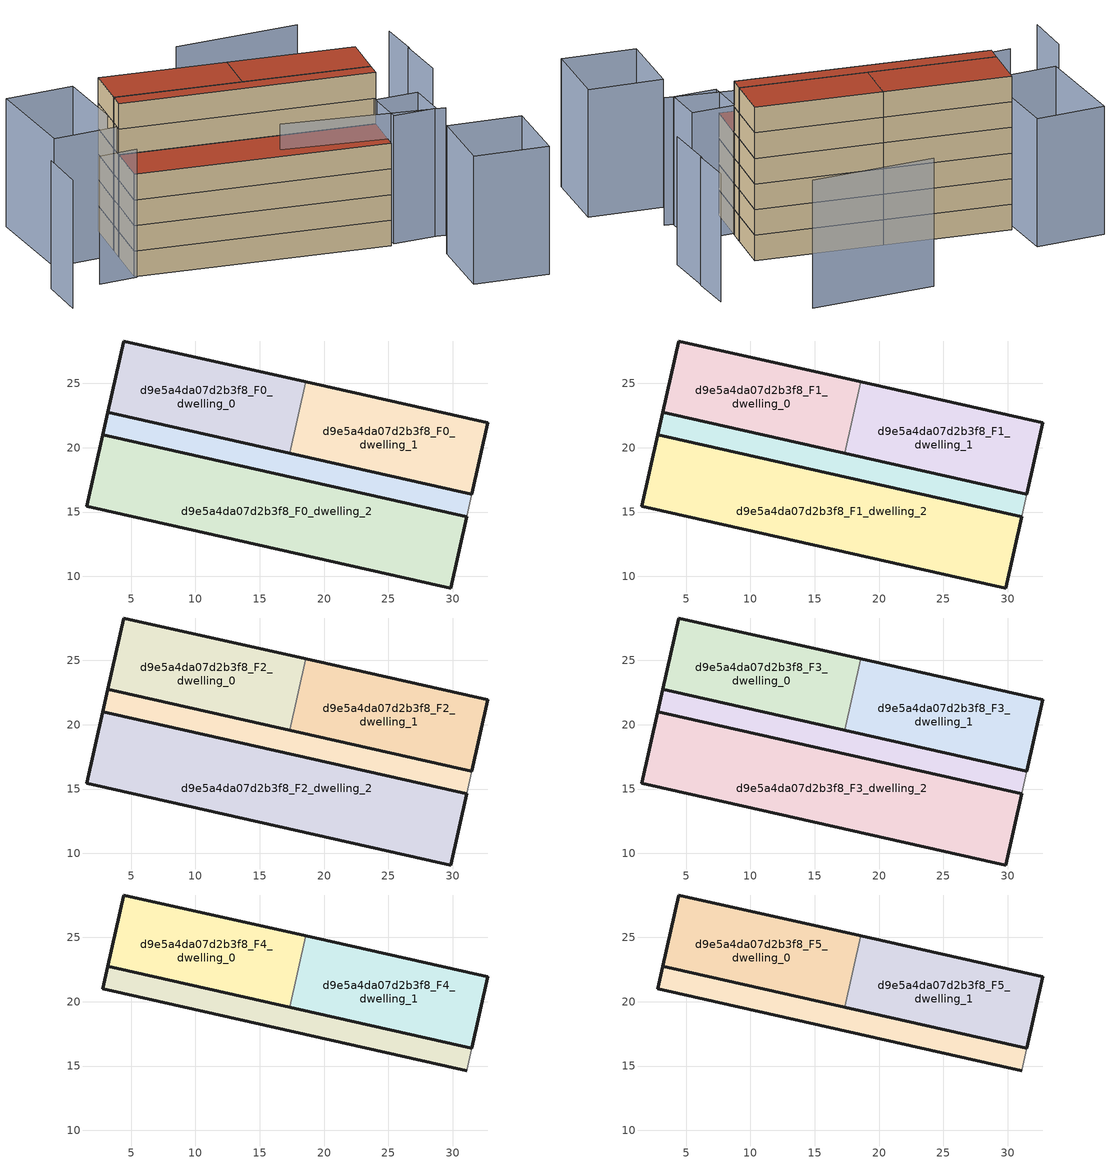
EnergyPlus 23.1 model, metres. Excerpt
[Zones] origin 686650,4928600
d9e5a4da07d2b3f8_F0_dwelling_0
 floor ground (EU_floor_Construction): 18.58,25.12 17.34,19.58 3.18,22.76 4.43,28.3 z0
 wall outside (EU_wall_Construction): 18.58,25.12 4.43,28.3 3.18,22.76 17.34,19.58 z0:3
 wall to d9e5a4da07d2b3f8_F0_dwelling_1 (EU_wall_Construction): 17.34,19.58 18.58,25.12 z0:3
d9e5a4da07d2b3f8_F0_dwelling_1
 floor ground (EU_floor_Construction): 32.74,21.94 31.5,16.4 17.34,19.58 18.58,25.12 z0
 wall outside (EU_wall_Construction): 17.34,19.58 31.5,16.4 32.74,21.94 18.58,25.12 z0:3
d9e5a4da07d2b3f8_F0_dwelling_2
 floor ground (EU_floor_Construction): 31.1,14.64 29.86,9.1 1.54,15.46 2.79,21 z0
 wall outside (EU_wall_Construction): 1.54,15.46 29.86,9.1 31.1,14.64 2.79,21 1.54,15.46 z0:3
d9e5a4da07d2b3f8_F0_circulation
 floor ground (EU_floor_Construction): 31.5,16.4 31.1,14.64 2.79,21 3.18,22.76 z0
 wall outside (EU_wall_Construction): 31.5,16.4 3.18,22.76 2.79,21 31.1,14.64 z0:3
 wall adiabatic (EU_wall_Construction): 31.1,14.64 31.5,16.4 z0:3
d9e5a4da07d2b3f8_F1_dwelling_0
 floor to d9e5a4da07d2b3f8_F0_dwelling_0 (EU_floor_Construction): 18.58,25.12 17.34,19.58 3.18,22.76 4.43,28.3 z3
 wall outside (EU_wall_Construction): 18.58,25.12 4.43,28.3 3.18,22.76 17.34,19.58 z3:6
 wall to d9e5a4da07d2b3f8_F1_dwelling_1 (EU_wall_Construction): 17.34,19.58 18.58,25.12 z3:6
d9e5a4da07d2b3f8_F1_dwelling_1
 floor to d9e5a4da07d2b3f8_F0_dwelling_1 (EU_floor_Construction): 32.74,21.94 31.5,16.4 17.34,19.58 18.58,25.12 z3
 wall outside (EU_wall_Construction): 17.34,19.58 31.5,16.4 32.74,21.94 18.58,25.12 z3:6
d9e5a4da07d2b3f8_F1_dwelling_2
 floor to d9e5a4da07d2b3f8_F0_dwelling_2 (EU_floor_Construction): 31.1,14.64 29.86,9.1 1.54,15.46 2.79,21 z3
 wall outside (EU_wall_Construction): 1.54,15.46 29.86,9.1 31.1,14.64 2.79,21 1.54,15.46 z3:6
d9e5a4da07d2b3f8_F1_circulation
 floor to d9e5a4da07d2b3f8_F0_circulation (EU_floor_Construction): 31.5,16.4 31.1,14.64 2.79,21 3.18,22.76 z3
 wall outside (EU_wall_Construction): 31.5,16.4 3.18,22.76 2.79,21 31.1,14.64 z3:6
 wall adiabatic (EU_wall_Construction): 31.1,14.64 31.5,16.4 z3:6
d9e5a4da07d2b3f8_F2_dwelling_0
 floor to d9e5a4da07d2b3f8_F1_dwelling_0 (EU_floor_Construction): 18.58,25.12 17.34,19.58 3.18,22.76 4.43,28.3 z6
 wall outside (EU_wall_Construction): 18.58,25.12 4.43,28.3 3.18,22.76 17.34,19.58 z6:9
 wall to d9e5a4da07d2b3f8_F2_dwelling_1 (EU_wall_Construction): 17.34,19.58 18.58,25.12 z6:9
d9e5a4da07d2b3f8_F2_dwelling_1
 floor to d9e5a4da07d2b3f8_F1_dwelling_1 (EU_floor_Construction): 32.74,21.94 31.5,16.4 17.34,19.58 18.58,25.12 z6
 wall outside (EU_wall_Construction): 17.34,19.58 31.5,16.4 32.74,21.94 18.58,25.12 z6:9
d9e5a4da07d2b3f8_F2_dwelling_2
 floor to d9e5a4da07d2b3f8_F1_dwelling_2 (EU_floor_Construction): 31.1,14.64 29.86,9.1 1.54,15.46 2.79,21 z6
 wall outside (EU_wall_Construction): 1.54,15.46 29.86,9.1 31.1,14.64 2.79,21 1.54,15.46 z6:9
d9e5a4da07d2b3f8_F2_circulation
 floor to d9e5a4da07d2b3f8_F1_circulation (EU_floor_Construction): 31.5,16.4 31.1,14.64 2.79,21 3.18,22.76 z6
 wall outside (EU_wall_Construction): 31.5,16.4 3.18,22.76 2.79,21 31.1,14.64 z6:9
 wall adiabatic (EU_wall_Construction): 31.1,14.64 31.5,16.4 z6:9
d9e5a4da07d2b3f8_F3_dwelling_0
 floor to d9e5a4da07d2b3f8_F2_dwelling_0 (EU_floor_Construction): 18.58,25.12 17.34,19.58 3.18,22.76 4.43,28.3 z9
 wall outside (EU_wall_Construction): 18.58,25.12 4.43,28.3 3.18,22.76 17.34,19.58 z9:12
 wall to d9e5a4da07d2b3f8_F3_dwelling_1 (EU_wall_Construction): 17.34,19.58 18.58,25.12 z9:12
d9e5a4da07d2b3f8_F3_dwelling_1
 floor to d9e5a4da07d2b3f8_F2_dwelling_1 (EU_floor_Construction): 32.74,21.94 31.5,16.4 17.34,19.58 18.58,25.12 z9
 wall outside (EU_wall_Construction): 17.34,19.58 31.5,16.4 32.74,21.94 18.58,25.12 z9:12
d9e5a4da07d2b3f8_F3_dwelling_2
 floor to d9e5a4da07d2b3f8_F2_dwelling_2 (EU_floor_Construction): 31.1,14.64 29.86,9.1 1.54,15.46 2.79,21 z9
 wall outside (EU_wall_Construction): 1.54,15.46 29.86,9.1 31.1,14.64 2.79,21 1.54,15.46 z9:12
 roof outside (EU_roof_Construction): 29.86,9.1 31.1,14.64 2.79,21 1.54,15.46 z12
d9e5a4da07d2b3f8_F3_circulation
 floor to d9e5a4da07d2b3f8_F2_circulation (EU_floor_Construction): 31.5,16.4 31.1,14.64 2.79,21 3.18,22.76 z9
 wall outside (EU_wall_Construction): 31.5,16.4 3.18,22.76 2.79,21 31.1,14.64 z9:12
 wall adiabatic (EU_wall_Construction): 31.1,14.64 31.5,16.4 z9:12
d9e5a4da07d2b3f8_F4_dwelling_0
 floor to d9e5a4da07d2b3f8_F3_dwelling_0 (EU_floor_Construction): 18.58,25.12 17.34,19.58 3.18,22.76 4.43,28.3 z12
 wall outside (EU_wall_Construction): 18.58,25.12 4.43,28.3 3.18,22.76 17.34,19.58 z12:15
 wall to d9e5a4da07d2b3f8_F4_dwelling_1 (EU_wall_Construction): 17.34,19.58 18.58,25.12 z12:15
d9e5a4da07d2b3f8_F4_dwelling_1
 floor to d9e5a4da07d2b3f8_F3_dwelling_1 (EU_floor_Construction): 32.74,21.94 31.5,16.4 17.34,19.58 18.58,25.12 z12
 wall outside (EU_wall_Construction): 17.34,19.58 31.5,16.4 32.74,21.94 18.58,25.12 z12:15
d9e5a4da07d2b3f8_F4_circulation
 floor to d9e5a4da07d2b3f8_F3_circulation (EU_floor_Construction): 31.5,16.4 31.1,14.64 2.79,21 3.18,22.76 z12
 wall outside (EU_wall_Construction): 31.5,16.4 3.18,22.76 2.79,21 31.1,14.64 z12:15
 wall adiabatic (EU_wall_Construction): 31.1,14.64 31.5,16.4 z12:15
d9e5a4da07d2b3f8_F5_dwelling_0
 floor to d9e5a4da07d2b3f8_F4_dwelling_0 (EU_floor_Construction): 18.58,25.12 17.34,19.58 3.18,22.76 4.43,28.3 z15
 wall outside (EU_wall_Construction): 18.58,25.12 4.43,28.3 3.18,22.76 17.34,19.58 z15:18
 wall to d9e5a4da07d2b3f8_F5_dwelling_1 (EU_wall_Construction): 17.34,19.58 18.58,25.12 z15:18
 roof outside (EU_roof_Construction): 17.34,19.58 18.58,25.12 4.43,28.3 3.18,22.76 z18
d9e5a4da07d2b3f8_F5_dwelling_1
 floor to d9e5a4da07d2b3f8_F4_dwelling_1 (EU_floor_Construction): 32.74,21.94 31.5,16.4 17.34,19.58 18.58,25.12 z15
 wall outside (EU_wall_Construction): 17.34,19.58 31.5,16.4 32.74,21.94 18.58,25.12 z15:18
 roof outside (EU_roof_Construction): 31.5,16.4 32.74,21.94 18.58,25.12 17.34,19.58 z18
d9e5a4da07d2b3f8_F5_circulation
 floor to d9e5a4da07d2b3f8_F4_circulation (EU_floor_Construction): 31.5,16.4 31.1,14.64 2.79,21 3.18,22.76 z15
 wall outside (EU_wall_Construction): 31.5,16.4 3.18,22.76 2.79,21 31.1,14.64 z15:18
 wall adiabatic (EU_wall_Construction): 31.1,14.64 31.5,16.4 z15:18
 roof outside (EU_roof_Construction): 31.1,14.64 31.5,16.4 3.18,22.76 2.79,21 z18
shading: -2.69,15.55 1.72,15.17 / -7.82,17.06 -8.54,11.2 / 33.85,36.4 19.51,37.64 / 30.81,13.89 31.3,19.9 / 40.53,18.69 41.02,24.9 / 41.16,24.88 41.55,29.92 / 18.6,13.51 36.37,8.61 / -4.54,22.16 -3.58,34.32 / -3.58,34.32 4.34,33.69 / 4.34,33.69 3.37,21.53 / 3.37,21.53 -4.54,22.16 / 30.87,14.27 35.87,13.78 / 35.87,13.78 35.39,8.91 / 35.39,8.91 30.39,9.41 / 30.39,9.41 30.87,14.27 / 33.97,4.22 42.4,2.61 / 42.4,2.61 40.72,-6.2 / 40.72,-6.2 32.3,-4.6 / 32.3,-4.6 33.97,4.22 z0:15
[Building]
EU S2 Campaign: North Axis=0; Terrain=City; Solar Distribution=FullExterior
[Site:Location]
Bologna: Latitude=44.5; Longitude=11.25; Time Zone=1; Elevation=37
[SizingPeriod:WeatherFileDays]
AnnualSizingPeriod: Begin Month=1; Begin Day of Month=1; End Month=12; End Day of Month=31; Day of Week for Start Day=Monday; Use Weather File Daylight Saving Period=No; Use Weather File Rain and Snow Indicators=No
[MATERIAL]
EU_InternalMass_Material: Roughness=MediumRough; Thickness=0.1; Conductivity=1; Density=1800; Specific Heat=900; Thermal Absorptance=0.9; Solar Absorptance=0.7; Visible Absorptance=0.7
[MATERIAL:NOMASS] Roughness=MediumRough; Thermal Absorptance=0.9; Solar Absorptance=0.7; Visible Absorptance=0.7
Name | Thermal Resistance
EU_wall_NoMass | 0.905828
EU_roof_NoMass | 0.37593
EU_floor_NoMass | 0.67114
[CONSTRUCTION]
EU_wall_Construction: EU_wall_NoMass
EU_roof_Construction: EU_roof_NoMass
EU_floor_Construction: EU_floor_NoMass
EU_InternalMass_Construction: EU_InternalMass_Material
[ZONE] Type=1; Multiplier=1; Ceiling Height=autocalculate; Floor Area=autocalculate; Part of Total Floor Area=Yes
Name | Volume
d9e5a4da07d2b3f8_F0_dwelling_0; d9e5a4da07d2b3f8_F1_dwelling_0; d9e5a4da07d2b3f8_F2_dwelling_0; d9e5a4da07d2b3f8_F3_dwelling_0; d9e5a4da07d2b3f8_F4_dwelling_0; d9e5a4da07d2b3f8_F5_dwelling_0 | 247.222
d9e5a4da07d2b3f8_F0_dwelling_1; d9e5a4da07d2b3f8_F1_dwelling_1; d9e5a4da07d2b3f8_F2_dwelling_1; d9e5a4da07d2b3f8_F3_dwelling_1; d9e5a4da07d2b3f8_F4_dwelling_1; d9e5a4da07d2b3f8_F5_dwelling_1 | 247.224
d9e5a4da07d2b3f8_F0_dwelling_2; d9e5a4da07d2b3f8_F1_dwelling_2; d9e5a4da07d2b3f8_F2_dwelling_2; d9e5a4da07d2b3f8_F3_dwelling_2 | 494.449
d9e5a4da07d2b3f8_F0_circulation; d9e5a4da07d2b3f8_F1_circulation; d9e5a4da07d2b3f8_F2_circulation; d9e5a4da07d2b3f8_F3_circulation; d9e5a4da07d2b3f8_F4_circulation; d9e5a4da07d2b3f8_F5_circulation | 156.726
[INTERNALMASS] Construction=EU_InternalMass_Construction
Name | Zone or ZoneList | Surface Area
d9e5a4da07d2b3f8_F0_dwelling_0_EU_InternalMass | d9e5a4da07d2b3f8_F0_dwelling_0 | 82.4077
d9e5a4da07d2b3f8_F0_dwelling_1_EU_InternalMass | d9e5a4da07d2b3f8_F0_dwelling_1 | 82.4077
d9e5a4da07d2b3f8_F0_dwelling_2_EU_InternalMass | d9e5a4da07d2b3f8_F0_dwelling_2 | 164.816
d9e5a4da07d2b3f8_F1_dwelling_0_EU_InternalMass | d9e5a4da07d2b3f8_F1_dwelling_0 | 82.4077
d9e5a4da07d2b3f8_F1_dwelling_1_EU_InternalMass | d9e5a4da07d2b3f8_F1_dwelling_1 | 82.4077
d9e5a4da07d2b3f8_F1_dwelling_2_EU_InternalMass | d9e5a4da07d2b3f8_F1_dwelling_2 | 164.816
d9e5a4da07d2b3f8_F2_dwelling_0_EU_InternalMass | d9e5a4da07d2b3f8_F2_dwelling_0 | 82.4077
d9e5a4da07d2b3f8_F2_dwelling_1_EU_InternalMass | d9e5a4da07d2b3f8_F2_dwelling_1 | 82.4077
d9e5a4da07d2b3f8_F2_dwelling_2_EU_InternalMass | d9e5a4da07d2b3f8_F2_dwelling_2 | 164.816
d9e5a4da07d2b3f8_F3_dwelling_0_EU_InternalMass | d9e5a4da07d2b3f8_F3_dwelling_0 | 82.4077
d9e5a4da07d2b3f8_F3_dwelling_1_EU_InternalMass | d9e5a4da07d2b3f8_F3_dwelling_1 | 82.4077
d9e5a4da07d2b3f8_F3_dwelling_2_EU_InternalMass | d9e5a4da07d2b3f8_F3_dwelling_2 | 164.816
d9e5a4da07d2b3f8_F4_dwelling_0_EU_InternalMass | d9e5a4da07d2b3f8_F4_dwelling_0 | 173.753
d9e5a4da07d2b3f8_F4_dwelling_1_EU_InternalMass | d9e5a4da07d2b3f8_F4_dwelling_1 | 173.753
d9e5a4da07d2b3f8_F5_dwelling_0_EU_InternalMass | d9e5a4da07d2b3f8_F5_dwelling_0 | 173.753
d9e5a4da07d2b3f8_F5_dwelling_1_EU_InternalMass | d9e5a4da07d2b3f8_F5_dwelling_1 | 173.753
[OTHEREQUIPMENT] Fuel Type=Electricity; Design Level Calculation Method=Watts/Area; Power per Zone Floor Area=1; Fraction Latent=0; Fraction Radiant=0; Fraction Lost=0; Carbon Dioxide Generation Rate=0; EndUse Subcategory=EU_Step8_InternalGains
Name | Zone or ZoneList or Space or SpaceList | Schedule
EU_Step8_InternalGain_d9e5a4da07d2b3f8_F0_dwelling_0_f000 | d9e5a4da07d2b3f8_F0_dwelling_0 | EU_Step8_GainSchedule_d9e5a4da07d2b3f8_F0_dwelling_0_f000
EU_Step8_InternalGain_d9e5a4da07d2b3f8_F0_dwelling_1_f000 | d9e5a4da07d2b3f8_F0_dwelling_1 | EU_Step8_GainSchedule_d9e5a4da07d2b3f8_F0_dwelling_1_f000
EU_Step8_InternalGain_d9e5a4da07d2b3f8_F0_dwelling_2_f000 | d9e5a4da07d2b3f8_F0_dwelling_2 | EU_Step8_GainSchedule_d9e5a4da07d2b3f8_F0_dwelling_2_f000
EU_Step8_InternalGain_d9e5a4da07d2b3f8_F1_dwelling_0_f000 | d9e5a4da07d2b3f8_F1_dwelling_0 | EU_Step8_GainSchedule_d9e5a4da07d2b3f8_F1_dwelling_0_f000
EU_Step8_InternalGain_d9e5a4da07d2b3f8_F1_dwelling_1_f000 | d9e5a4da07d2b3f8_F1_dwelling_1 | EU_Step8_GainSchedule_d9e5a4da07d2b3f8_F1_dwelling_1_f000
EU_Step8_InternalGain_d9e5a4da07d2b3f8_F1_dwelling_2_f000 | d9e5a4da07d2b3f8_F1_dwelling_2 | EU_Step8_GainSchedule_d9e5a4da07d2b3f8_F1_dwelling_2_f000
EU_Step8_InternalGain_d9e5a4da07d2b3f8_F2_dwelling_0_f000 | d9e5a4da07d2b3f8_F2_dwelling_0 | EU_Step8_GainSchedule_d9e5a4da07d2b3f8_F2_dwelling_0_f000
EU_Step8_InternalGain_d9e5a4da07d2b3f8_F2_dwelling_1_f000 | d9e5a4da07d2b3f8_F2_dwelling_1 | EU_Step8_GainSchedule_d9e5a4da07d2b3f8_F2_dwelling_1_f000
EU_Step8_InternalGain_d9e5a4da07d2b3f8_F2_dwelling_2_f000 | d9e5a4da07d2b3f8_F2_dwelling_2 | EU_Step8_GainSchedule_d9e5a4da07d2b3f8_F2_dwelling_2_f000
EU_Step8_InternalGain_d9e5a4da07d2b3f8_F3_dwelling_0_f000 | d9e5a4da07d2b3f8_F3_dwelling_0 | EU_Step8_GainSchedule_d9e5a4da07d2b3f8_F3_dwelling_0_f000
EU_Step8_InternalGain_d9e5a4da07d2b3f8_F3_dwelling_1_f000 | d9e5a4da07d2b3f8_F3_dwelling_1 | EU_Step8_GainSchedule_d9e5a4da07d2b3f8_F3_dwelling_1_f000
EU_Step8_InternalGain_d9e5a4da07d2b3f8_F3_dwelling_2_f000 | d9e5a4da07d2b3f8_F3_dwelling_2 | EU_Step8_GainSchedule_d9e5a4da07d2b3f8_F3_dwelling_2_f000
EU_Step8_InternalGain_d9e5a4da07d2b3f8_F4_dwelling_0_f000 | d9e5a4da07d2b3f8_F4_dwelling_0 | EU_Step8_GainSchedule_d9e5a4da07d2b3f8_F4_dwelling_0_f000
EU_Step8_InternalGain_d9e5a4da07d2b3f8_F4_dwelling_1_f000 | d9e5a4da07d2b3f8_F4_dwelling_1 | EU_Step8_GainSchedule_d9e5a4da07d2b3f8_F4_dwelling_1_f000
EU_Step8_InternalGain_d9e5a4da07d2b3f8_F5_dwelling_0_f000 | d9e5a4da07d2b3f8_F5_dwelling_0 | EU_Step8_GainSchedule_d9e5a4da07d2b3f8_F5_dwelling_0_f000
EU_Step8_InternalGain_d9e5a4da07d2b3f8_F5_dwelling_1_f000 | d9e5a4da07d2b3f8_F5_dwelling_1 | EU_Step8_GainSchedule_d9e5a4da07d2b3f8_F5_dwelling_1_f000
[ZONEINFILTRATION:DESIGNFLOWRATE] Schedule=EU_AlwaysOn; Design Flow Rate Calculation Method=Flow/Area; Flow Rate per Floor Area=0.0005; Constant Term Coefficient=1; Temperature Term Coefficient=0; Velocity Term Coefficient=0; Velocity Squared Term Coefficient=0
Name | Zone or ZoneList or Space or SpaceList
EU_Circulation_Infiltration_d9e5a4da07d2b3f8_F0_circulation | d9e5a4da07d2b3f8_F0_circulation
EU_Circulation_Infiltration_d9e5a4da07d2b3f8_F1_circulation | d9e5a4da07d2b3f8_F1_circulation
EU_Circulation_Infiltration_d9e5a4da07d2b3f8_F2_circulation | d9e5a4da07d2b3f8_F2_circulation
EU_Circulation_Infiltration_d9e5a4da07d2b3f8_F3_circulation | d9e5a4da07d2b3f8_F3_circulation
EU_Circulation_Infiltration_d9e5a4da07d2b3f8_F4_circulation | d9e5a4da07d2b3f8_F4_circulation
EU_Circulation_Infiltration_d9e5a4da07d2b3f8_F5_circulation | d9e5a4da07d2b3f8_F5_circulation
[ZONEVENTILATION:DESIGNFLOWRATE] Schedule=EU_AlwaysOn; Design Flow Rate Calculation Method=AirChanges/Hour; Air Changes per Hour=0.73129; Ventilation Type=Natural; Fan Pressure Rise=0; Fan Total Efficiency=1; Constant Term Coefficient=1; Temperature Term Coefficient=0; Velocity Term Coefficient=0; Velocity Squared Term Coefficient=0; Minimum Indoor Temperature=-100; Maximum Indoor Temperature=100; Delta Temperature=-100; Minimum Outdoor Temperature=-100; Maximum Outdoor Temperature=100; Maximum Wind Speed=40
Name | Zone or ZoneList or Space or SpaceList
EU_ConstantAir_d9e5a4da07d2b3f8_F0_dwelling_0 | d9e5a4da07d2b3f8_F0_dwelling_0
EU_ConstantAir_d9e5a4da07d2b3f8_F0_dwelling_1 | d9e5a4da07d2b3f8_F0_dwelling_1
EU_ConstantAir_d9e5a4da07d2b3f8_F0_dwelling_2 | d9e5a4da07d2b3f8_F0_dwelling_2
EU_ConstantAir_d9e5a4da07d2b3f8_F1_dwelling_0 | d9e5a4da07d2b3f8_F1_dwelling_0
EU_ConstantAir_d9e5a4da07d2b3f8_F1_dwelling_1 | d9e5a4da07d2b3f8_F1_dwelling_1
EU_ConstantAir_d9e5a4da07d2b3f8_F1_dwelling_2 | d9e5a4da07d2b3f8_F1_dwelling_2
EU_ConstantAir_d9e5a4da07d2b3f8_F2_dwelling_0 | d9e5a4da07d2b3f8_F2_dwelling_0
EU_ConstantAir_d9e5a4da07d2b3f8_F2_dwelling_1 | d9e5a4da07d2b3f8_F2_dwelling_1
EU_ConstantAir_d9e5a4da07d2b3f8_F2_dwelling_2 | d9e5a4da07d2b3f8_F2_dwelling_2
EU_ConstantAir_d9e5a4da07d2b3f8_F3_dwelling_0 | d9e5a4da07d2b3f8_F3_dwelling_0
EU_ConstantAir_d9e5a4da07d2b3f8_F3_dwelling_1 | d9e5a4da07d2b3f8_F3_dwelling_1
EU_ConstantAir_d9e5a4da07d2b3f8_F3_dwelling_2 | d9e5a4da07d2b3f8_F3_dwelling_2
EU_ConstantAir_d9e5a4da07d2b3f8_F4_dwelling_0 | d9e5a4da07d2b3f8_F4_dwelling_0
EU_ConstantAir_d9e5a4da07d2b3f8_F4_dwelling_1 | d9e5a4da07d2b3f8_F4_dwelling_1
EU_ConstantAir_d9e5a4da07d2b3f8_F5_dwelling_0 | d9e5a4da07d2b3f8_F5_dwelling_0
EU_ConstantAir_d9e5a4da07d2b3f8_F5_dwelling_1 | d9e5a4da07d2b3f8_F5_dwelling_1
[HVACTEMPLATE:THERMOSTAT] Constant Heating Setpoint=20; Constant Cooling Setpoint=50
EU_HeatOnly_d9e5a4da07d2b3f8_F0_dwelling_0; EU_HeatOnly_d9e5a4da07d2b3f8_F0_dwelling_1; EU_HeatOnly_d9e5a4da07d2b3f8_F0_dwelling_2; EU_HeatOnly_d9e5a4da07d2b3f8_F1_dwelling_0; EU_HeatOnly_d9e5a4da07d2b3f8_F1_dwelling_1; EU_HeatOnly_d9e5a4da07d2b3f8_F1_dwelling_2; EU_HeatOnly_d9e5a4da07d2b3f8_F2_dwelling_0; EU_HeatOnly_d9e5a4da07d2b3f8_F2_dwelling_1; EU_HeatOnly_d9e5a4da07d2b3f8_F2_dwelling_2; EU_HeatOnly_d9e5a4da07d2b3f8_F3_dwelling_0; EU_HeatOnly_d9e5a4da07d2b3f8_F3_dwelling_1; EU_HeatOnly_d9e5a4da07d2b3f8_F3_dwelling_2; EU_HeatOnly_d9e5a4da07d2b3f8_F4_dwelling_0; EU_HeatOnly_d9e5a4da07d2b3f8_F4_dwelling_1; EU_HeatOnly_d9e5a4da07d2b3f8_F5_dwelling_0; EU_HeatOnly_d9e5a4da07d2b3f8_F5_dwelling_1
[HVACTEMPLATE:ZONE:IDEALLOADSAIRSYSTEM] System Availability Schedule=EU_AlwaysOn; Maximum Heating Supply Air Temperature=50; Minimum Cooling Supply Air Temperature=13; Maximum Heating Supply Air Humidity Ratio=0.0156; Minimum Cooling Supply Air Humidity Ratio=0.0077; Heating Limit=NoLimit; Cooling Limit=NoLimit; Heating Availability Schedule=EU_AlwaysOn; Cooling Availability Schedule=EU_CoolingOff; Dehumidification Control Type=ConstantSensibleHeatRatio; Cooling Sensible Heat Ratio=0.7; Dehumidification Setpoint=60; Humidification Control Type=None; Humidification Setpoint=30; Outdoor Air Method=None; Outdoor Air Flow Rate per Person=0.00944; Outdoor Air Flow Rate per Zone Floor Area=0; Outdoor Air Flow Rate per Zone=0; Demand Controlled Ventilation Type=None; Outdoor Air Economizer Type=NoEconomizer; Heat Recovery Type=None; Sensible Heat Recovery Effectiveness=0.7; Latent Heat Recovery Effectiveness=0.65
Name | Template Thermostat
d9e5a4da07d2b3f8_F0_dwelling_0 | EU_HeatOnly_d9e5a4da07d2b3f8_F0_dwelling_0
d9e5a4da07d2b3f8_F0_dwelling_1 | EU_HeatOnly_d9e5a4da07d2b3f8_F0_dwelling_1
d9e5a4da07d2b3f8_F0_dwelling_2 | EU_HeatOnly_d9e5a4da07d2b3f8_F0_dwelling_2
d9e5a4da07d2b3f8_F1_dwelling_0 | EU_HeatOnly_d9e5a4da07d2b3f8_F1_dwelling_0
d9e5a4da07d2b3f8_F1_dwelling_1 | EU_HeatOnly_d9e5a4da07d2b3f8_F1_dwelling_1
d9e5a4da07d2b3f8_F1_dwelling_2 | EU_HeatOnly_d9e5a4da07d2b3f8_F1_dwelling_2
d9e5a4da07d2b3f8_F2_dwelling_0 | EU_HeatOnly_d9e5a4da07d2b3f8_F2_dwelling_0
d9e5a4da07d2b3f8_F2_dwelling_1 | EU_HeatOnly_d9e5a4da07d2b3f8_F2_dwelling_1
d9e5a4da07d2b3f8_F2_dwelling_2 | EU_HeatOnly_d9e5a4da07d2b3f8_F2_dwelling_2
d9e5a4da07d2b3f8_F3_dwelling_0 | EU_HeatOnly_d9e5a4da07d2b3f8_F3_dwelling_0
d9e5a4da07d2b3f8_F3_dwelling_1 | EU_HeatOnly_d9e5a4da07d2b3f8_F3_dwelling_1
d9e5a4da07d2b3f8_F3_dwelling_2 | EU_HeatOnly_d9e5a4da07d2b3f8_F3_dwelling_2
d9e5a4da07d2b3f8_F4_dwelling_0 | EU_HeatOnly_d9e5a4da07d2b3f8_F4_dwelling_0
d9e5a4da07d2b3f8_F4_dwelling_1 | EU_HeatOnly_d9e5a4da07d2b3f8_F4_dwelling_1
d9e5a4da07d2b3f8_F5_dwelling_0 | EU_HeatOnly_d9e5a4da07d2b3f8_F5_dwelling_0
d9e5a4da07d2b3f8_F5_dwelling_1 | EU_HeatOnly_d9e5a4da07d2b3f8_F5_dwelling_1
[SIZING:ZONE] Zone Cooling Design Supply Air Temperature Input Method=SupplyAirTemperature; Zone Cooling Design Supply Air Temperature=13; Zone Heating Design Supply Air Temperature Input Method=SupplyAirTemperature; Zone Heating Design Supply Air Temperature=50; Zone Cooling Design Supply Air Humidity Ratio=0.008; Zone Heating Design Supply Air Humidity Ratio=0.008; Cooling Design Air Flow Method=DesignDay; Cooling Design Air Flow Rate=0; Cooling Minimum Air Flow per Zone Floor Area=0.000762; Cooling Minimum Air Flow=0; Cooling Minimum Air Flow Fraction=0.2; Heating Design Air Flow Method=DesignDay; Heating Design Air Flow Rate=0; Heating Maximum Air Flow per Zone Floor Area=0.002032; Heating Maximum Air Flow=0.141576; Heating Maximum Air Flow Fraction=0.3; Account for Dedicated Outdoor Air System=No; Dedicated Outdoor Air System Control Strategy=NeutralSupplyAir; Dedicated Outdoor Air Low Setpoint Temperature for Design=autosize; Dedicated Outdoor Air High Setpoint Temperature for Design=autosize; Zone Load Sizing Method=Sensible Load Only No Latent Load; Zone Latent Cooling Design Supply Air Humidity Ratio Input Method=HumidityRatioDifference; Zone Cooling Design Supply Air Humidity Ratio Difference=0.005; Zone Latent Heating Design Supply Air Humidity Ratio Input Method=HumidityRatioDifference; Zone Humidification Design Supply Air Humidity Ratio Difference=0.005
d9e5a4da07d2b3f8_F0_dwelling_0; d9e5a4da07d2b3f8_F0_dwelling_1; d9e5a4da07d2b3f8_F0_dwelling_2; d9e5a4da07d2b3f8_F1_dwelling_0; d9e5a4da07d2b3f8_F1_dwelling_1; d9e5a4da07d2b3f8_F1_dwelling_2; d9e5a4da07d2b3f8_F2_dwelling_0; d9e5a4da07d2b3f8_F2_dwelling_1; d9e5a4da07d2b3f8_F2_dwelling_2; d9e5a4da07d2b3f8_F3_dwelling_0; d9e5a4da07d2b3f8_F3_dwelling_1; d9e5a4da07d2b3f8_F3_dwelling_2; d9e5a4da07d2b3f8_F4_dwelling_0; d9e5a4da07d2b3f8_F4_dwelling_1; d9e5a4da07d2b3f8_F5_dwelling_0; d9e5a4da07d2b3f8_F5_dwelling_1
[SCHEDULE:CONSTANT]
Name | Hourly Value
EU_AlwaysOn | 1
EU_CoolingOff | 0
[SCHEDULE:FILE] Column Number=1; Rows to Skip at Top=0; Number of Hours of Data=8760; Column Separator=Comma; Interpolate to Timestep=No; Minutes per Item=60; Adjust Schedule for Daylight Savings=Yes
Name | File
EU_Step8_GainSchedule_d9e5a4da07d2b3f8_F0_dwelling_0_f000 | ../../schedules/d9e5a4da07d2b3f8/d9e5a4da07d2b3f8_F0_dwelling_0_f000_gain.csv
EU_Step8_GainSchedule_d9e5a4da07d2b3f8_F0_dwelling_1_f000 | ../../schedules/d9e5a4da07d2b3f8/d9e5a4da07d2b3f8_F0_dwelling_1_f000_gain.csv
EU_Step8_GainSchedule_d9e5a4da07d2b3f8_F0_dwelling_2_f000 | ../../schedules/d9e5a4da07d2b3f8/d9e5a4da07d2b3f8_F0_dwelling_2_f000_gain.csv
EU_Step8_GainSchedule_d9e5a4da07d2b3f8_F1_dwelling_0_f000 | ../../schedules/d9e5a4da07d2b3f8/d9e5a4da07d2b3f8_F1_dwelling_0_f000_gain.csv
EU_Step8_GainSchedule_d9e5a4da07d2b3f8_F1_dwelling_1_f000 | ../../schedules/d9e5a4da07d2b3f8/d9e5a4da07d2b3f8_F1_dwelling_1_f000_gain.csv
EU_Step8_GainSchedule_d9e5a4da07d2b3f8_F1_dwelling_2_f000 | ../../schedules/d9e5a4da07d2b3f8/d9e5a4da07d2b3f8_F1_dwelling_2_f000_gain.csv
EU_Step8_GainSchedule_d9e5a4da07d2b3f8_F2_dwelling_0_f000 | ../../schedules/d9e5a4da07d2b3f8/d9e5a4da07d2b3f8_F2_dwelling_0_f000_gain.csv
EU_Step8_GainSchedule_d9e5a4da07d2b3f8_F2_dwelling_1_f000 | ../../schedules/d9e5a4da07d2b3f8/d9e5a4da07d2b3f8_F2_dwelling_1_f000_gain.csv
EU_Step8_GainSchedule_d9e5a4da07d2b3f8_F2_dwelling_2_f000 | ../../schedules/d9e5a4da07d2b3f8/d9e5a4da07d2b3f8_F2_dwelling_2_f000_gain.csv
EU_Step8_GainSchedule_d9e5a4da07d2b3f8_F3_dwelling_0_f000 | ../../schedules/d9e5a4da07d2b3f8/d9e5a4da07d2b3f8_F3_dwelling_0_f000_gain.csv
EU_Step8_GainSchedule_d9e5a4da07d2b3f8_F3_dwelling_1_f000 | ../../schedules/d9e5a4da07d2b3f8/d9e5a4da07d2b3f8_F3_dwelling_1_f000_gain.csv
EU_Step8_GainSchedule_d9e5a4da07d2b3f8_F3_dwelling_2_f000 | ../../schedules/d9e5a4da07d2b3f8/d9e5a4da07d2b3f8_F3_dwelling_2_f000_gain.csv
EU_Step8_GainSchedule_d9e5a4da07d2b3f8_F4_dwelling_0_f000 | ../../schedules/d9e5a4da07d2b3f8/d9e5a4da07d2b3f8_F4_dwelling_0_f000_gain.csv
EU_Step8_GainSchedule_d9e5a4da07d2b3f8_F4_dwelling_1_f000 | ../../schedules/d9e5a4da07d2b3f8/d9e5a4da07d2b3f8_F4_dwelling_1_f000_gain.csv
EU_Step8_GainSchedule_d9e5a4da07d2b3f8_F5_dwelling_0_f000 | ../../schedules/d9e5a4da07d2b3f8/d9e5a4da07d2b3f8_F5_dwelling_0_f000_gain.csv
EU_Step8_GainSchedule_d9e5a4da07d2b3f8_F5_dwelling_1_f000 | ../../schedules/d9e5a4da07d2b3f8/d9e5a4da07d2b3f8_F5_dwelling_1_f000_gain.csv
